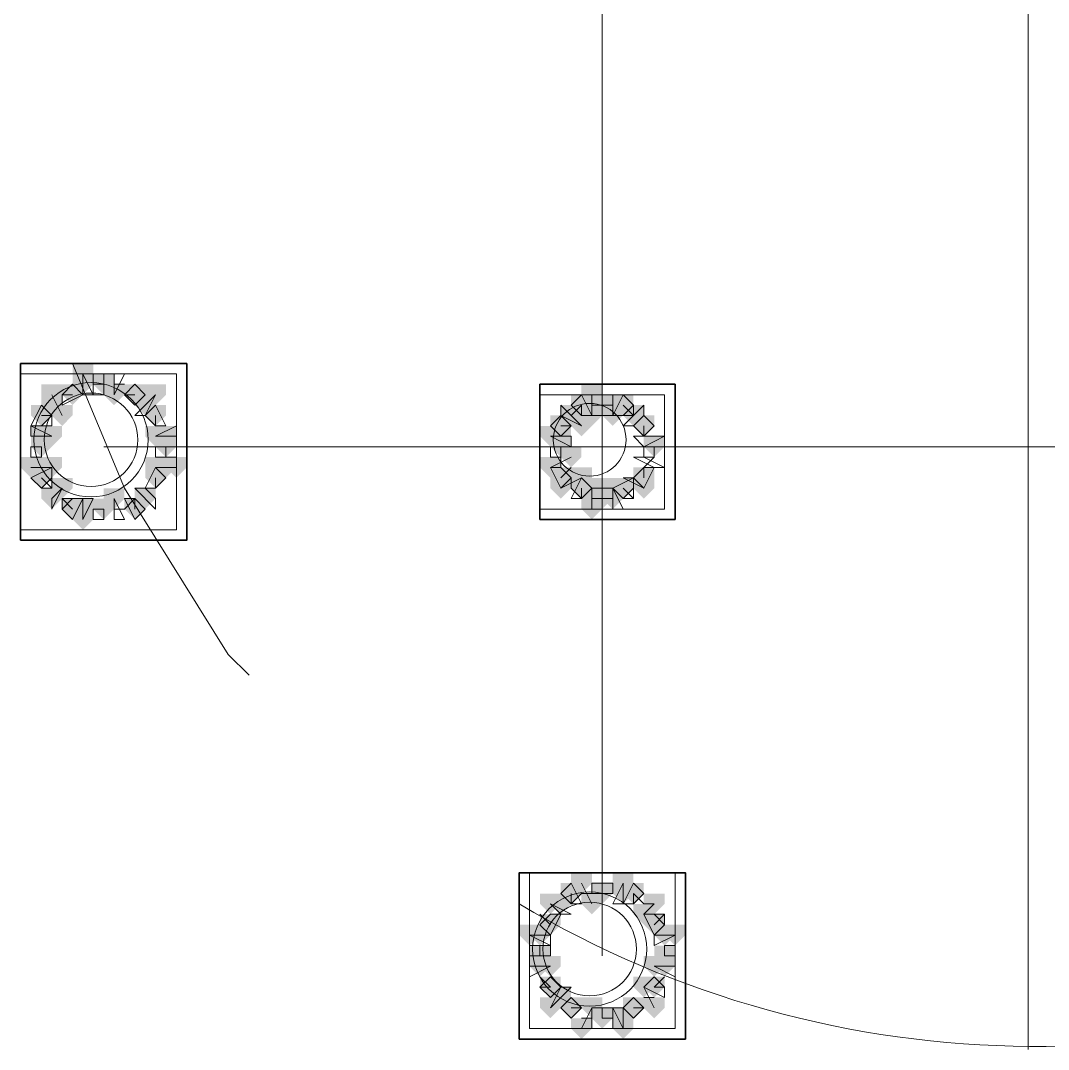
# Model space of a CAD drawing. Header units: millimetres. Extents: x 2315 to 4619, y 1334 to 1897.
# Drawn here: x 3550.11 to 3556.15, y 1548.66 to 1554.71 of the extents above; entities that cross this region are included whole.
import ezdxf

# ---------------------------------------------------------------- set-up
doc = ezdxf.new("R2010")
doc.units = ezdxf.units.MM
for name, color, linetype, true_color in [('PDF_10', 7, 'Continuous', 0x00b85c), ('PDF_AXIS', 7, 'Continuous', 0x00b85c), ('PDF_柱构件', 7, 'Continuous', 0x00b85c), ('PDF_转运站初步方案', 7, 'Continuous', 0x00b85c)]:
    doc.layers.add(name, color=color, linetype=linetype, true_color=true_color)
doc.layers.add('PDF_中心线层', color=1, linetype='Continuous')
doc.layers.add('PDF_粗实线层', color=7, linetype='Continuous')

msp = doc.modelspace()

# ---------------------------------------------------------------- hatches: boundary and pattern name
at = {"layer": 'PDF_10', "transparency": 33554559}
for points in [[(3550.5942, 1552.6298), (3550.5331, 1552.6298), (3550.5331, 1552.5687), (3550.5942, 1552.5076), (3550.6553, 1552.5687), (3550.6553, 1552.6298)], [(3550.5942, 1552.6298), (3550.5331, 1552.6298), (3550.5331, 1552.5687), (3550.5942, 1552.5076), (3550.6553, 1552.5687), (3550.6553, 1552.6298)], [(3550.411, 1552.5687), (3550.3499, 1552.5687), (3550.3499, 1552.5076), (3550.411, 1552.4466), (3550.472, 1552.5076), (3550.472, 1552.5687)], [(3550.411, 1552.5687), (3550.3499, 1552.5687), (3550.3499, 1552.5076), (3550.411, 1552.4466), (3550.472, 1552.5076), (3550.472, 1552.5687)], [(3550.7774, 1552.5687), (3550.7164, 1552.5687), (3550.7164, 1552.5076), (3550.7774, 1552.4466), (3550.8385, 1552.5076), (3550.8385, 1552.5687)], [(3550.7774, 1552.5687), (3550.7164, 1552.5687), (3550.7164, 1552.5076), (3550.7774, 1552.4466), (3550.8385, 1552.5076), (3550.8385, 1552.5687)], [(3550.7774, 1552.5687), (3550.7164, 1552.5687), (3550.7164, 1552.5076), (3550.7774, 1552.4466), (3550.8385, 1552.5076), (3550.8385, 1552.5687)], [(3553.4039, 1552.5076), (3553.3428, 1552.5076), (3553.3428, 1552.4466), (3553.4039, 1552.3855), (3553.465, 1552.4466), (3553.465, 1552.5076)], [(3553.4039, 1552.5076), (3553.3428, 1552.5076), (3553.3428, 1552.4466), (3553.4039, 1552.3855), (3553.465, 1552.4466), (3553.465, 1552.5076)], [(3553.5261, 1552.5076), (3553.465, 1552.5076), (3553.465, 1552.4466), (3553.5261, 1552.3855), (3553.5872, 1552.4466), (3553.5872, 1552.5076)], [(3553.5261, 1552.5076), (3553.465, 1552.5076), (3553.465, 1552.4466), (3553.5261, 1552.3855), (3553.5872, 1552.4466), (3553.5872, 1552.5076)], [(3553.6483, 1552.5076), (3553.5872, 1552.5076), (3553.5872, 1552.4466), (3553.6483, 1552.3855), (3553.7093, 1552.4466), (3553.7093, 1552.5076)], [(3553.6483, 1552.5076), (3553.5872, 1552.5076), (3553.5872, 1552.4466), (3553.6483, 1552.3855), (3553.7093, 1552.4466), (3553.7093, 1552.5076)], [(3550.2277, 1552.4466), (3550.1666, 1552.4466), (3550.1666, 1552.3855), (3550.2277, 1552.3244), (3550.2888, 1552.3855), (3550.2888, 1552.4466)], [(3550.2277, 1552.4466), (3550.1666, 1552.4466), (3550.1666, 1552.3855), (3550.2277, 1552.3244), (3550.2888, 1552.3855), (3550.2888, 1552.4466)], [(3550.8996, 1552.4466), (3550.8385, 1552.4466), (3550.8385, 1552.3855), (3550.8996, 1552.3244), (3550.9607, 1552.3855), (3550.9607, 1552.4466)], [(3550.8996, 1552.4466), (3550.8385, 1552.4466), (3550.8385, 1552.3855), (3550.8996, 1552.3244), (3550.9607, 1552.3855), (3550.9607, 1552.4466)], [(3550.8996, 1552.4466), (3550.8385, 1552.4466), (3550.8385, 1552.3855), (3550.8996, 1552.3244), (3550.9607, 1552.3855), (3550.9607, 1552.4466)], [(3553.2818, 1552.3855), (3553.2207, 1552.3855), (3553.2207, 1552.3244), (3553.2818, 1552.2633), (3553.3428, 1552.3244), (3553.3428, 1552.3855)], [(3553.2818, 1552.3855), (3553.2207, 1552.3855), (3553.2207, 1552.3244), (3553.2818, 1552.2633), (3553.3428, 1552.3244), (3553.3428, 1552.3855)], [(3553.7704, 1552.3855), (3553.7093, 1552.3855), (3553.7093, 1552.3244), (3553.7704, 1552.2633), (3553.8315, 1552.3244), (3553.8315, 1552.3855)], [(3553.7704, 1552.3855), (3553.7093, 1552.3855), (3553.7093, 1552.3244), (3553.7704, 1552.2633), (3553.8315, 1552.3244), (3553.8315, 1552.3855)], [(3553.7704, 1552.3855), (3553.7093, 1552.3855), (3553.7093, 1552.3244), (3553.7704, 1552.2633), (3553.8315, 1552.3244), (3553.8315, 1552.3855)], [(3550.2277, 1552.2633), (3550.1666, 1552.2633), (3550.1666, 1552.2022), (3550.2277, 1552.1412), (3550.2888, 1552.2022), (3550.2888, 1552.2633)], [(3550.2277, 1552.2633), (3550.1666, 1552.2633), (3550.1666, 1552.2022), (3550.2277, 1552.1412), (3550.2888, 1552.2022), (3550.2888, 1552.2633)], [(3550.9607, 1552.2633), (3550.8996, 1552.2633), (3550.8996, 1552.2022), (3550.9607, 1552.1412), (3551.0218, 1552.2022), (3551.0218, 1552.2633)], [(3550.9607, 1552.2633), (3550.8996, 1552.2633), (3550.8996, 1552.2022), (3550.9607, 1552.1412), (3551.0218, 1552.2022), (3551.0218, 1552.2633)], [(3553.2818, 1552.2633), (3553.2207, 1552.2633), (3553.2207, 1552.2022), (3553.2818, 1552.1412), (3553.3428, 1552.2022), (3553.3428, 1552.2633)], [(3553.2818, 1552.2633), (3553.2207, 1552.2633), (3553.2207, 1552.2022), (3553.2818, 1552.1412), (3553.3428, 1552.2022), (3553.3428, 1552.2633)], [(3553.8315, 1552.2633), (3553.7704, 1552.2633), (3553.7704, 1552.2022), (3553.8315, 1552.1412), (3553.8926, 1552.2022), (3553.8926, 1552.2633)], [(3553.8315, 1552.2633), (3553.7704, 1552.2633), (3553.7704, 1552.2022), (3553.8315, 1552.1412), (3553.8926, 1552.2022), (3553.8926, 1552.2633)], [(3550.2277, 1552.0801), (3550.1666, 1552.0801), (3550.1666, 1552.019), (3550.2277, 1551.9579), (3550.2888, 1552.019), (3550.2888, 1552.0801)], [(3550.2277, 1552.0801), (3550.1666, 1552.0801), (3550.1666, 1552.019), (3550.2277, 1551.9579), (3550.2888, 1552.019), (3550.2888, 1552.0801)], [(3550.8996, 1552.0801), (3550.8385, 1552.0801), (3550.8385, 1552.019), (3550.8996, 1551.9579), (3550.9607, 1552.019), (3550.9607, 1552.0801)], [(3550.8996, 1552.0801), (3550.8385, 1552.0801), (3550.8385, 1552.019), (3550.8996, 1551.9579), (3550.9607, 1552.019), (3550.9607, 1552.0801)], [(3553.2818, 1552.0801), (3553.2207, 1552.0801), (3553.2207, 1552.019), (3553.2818, 1551.9579), (3553.3428, 1552.019), (3553.3428, 1552.0801)], [(3553.2818, 1552.0801), (3553.2207, 1552.0801), (3553.2207, 1552.019), (3553.2818, 1551.9579), (3553.3428, 1552.019), (3553.3428, 1552.0801)], [(3553.7704, 1552.0801), (3553.7093, 1552.0801), (3553.7093, 1552.019), (3553.7704, 1551.9579), (3553.8315, 1552.019), (3553.8315, 1552.0801)], [(3553.7704, 1552.0801), (3553.7093, 1552.0801), (3553.7093, 1552.019), (3553.7704, 1551.9579), (3553.8315, 1552.019), (3553.8315, 1552.0801)], [(3553.4039, 1552.019), (3553.3428, 1552.019), (3553.3428, 1551.9579), (3553.4039, 1551.8968), (3553.465, 1551.9579), (3553.465, 1552.019)], [(3553.4039, 1552.019), (3553.3428, 1552.019), (3553.3428, 1551.9579), (3553.4039, 1551.8968), (3553.465, 1551.9579), (3553.465, 1552.019)], [(3553.6483, 1552.019), (3553.5872, 1552.019), (3553.5872, 1551.9579), (3553.6483, 1551.8968), (3553.7093, 1551.9579), (3553.7093, 1552.019)], [(3553.6483, 1552.019), (3553.5872, 1552.019), (3553.5872, 1551.9579), (3553.6483, 1551.8968), (3553.7093, 1551.9579), (3553.7093, 1552.019)], [(3553.5261, 1551.9579), (3553.465, 1551.9579), (3553.465, 1551.8968), (3553.5261, 1551.8357), (3553.5872, 1551.8968), (3553.5872, 1551.9579)], [(3553.5261, 1551.9579), (3553.465, 1551.9579), (3553.465, 1551.8968), (3553.5261, 1551.8357), (3553.5872, 1551.8968), (3553.5872, 1551.9579)], [(3550.411, 1551.8968), (3550.3499, 1551.8968), (3550.3499, 1551.8357), (3550.411, 1551.7747), (3550.472, 1551.8357), (3550.472, 1551.8968)], [(3550.411, 1551.8968), (3550.3499, 1551.8968), (3550.3499, 1551.8357), (3550.411, 1551.7747), (3550.472, 1551.8357), (3550.472, 1551.8968)], [(3550.5942, 1551.8968), (3550.5331, 1551.8968), (3550.5331, 1551.8357), (3550.5942, 1551.7747), (3550.6553, 1551.8357), (3550.6553, 1551.8968)], [(3550.5942, 1551.8968), (3550.5331, 1551.8968), (3550.5331, 1551.8357), (3550.5942, 1551.7747), (3550.6553, 1551.8357), (3550.6553, 1551.8968)], [(3550.7774, 1551.8968), (3550.7164, 1551.8968), (3550.7164, 1551.8357), (3550.7774, 1551.7747), (3550.8385, 1551.8357), (3550.8385, 1551.8968)], [(3550.7774, 1551.8968), (3550.7164, 1551.8968), (3550.7164, 1551.8357), (3550.7774, 1551.7747), (3550.8385, 1551.8357), (3550.8385, 1551.8968)], [(3553.3428, 1549.6368), (3553.2818, 1549.6368), (3553.2818, 1549.5757), (3553.3428, 1549.5147), (3553.4039, 1549.5757), (3553.4039, 1549.6368)], [(3553.3428, 1549.6368), (3553.2818, 1549.6368), (3553.2818, 1549.5757), (3553.3428, 1549.5147), (3553.4039, 1549.5757), (3553.4039, 1549.6368)], [(3553.5261, 1549.6368), (3553.465, 1549.6368), (3553.465, 1549.5757), (3553.5261, 1549.5147), (3553.5872, 1549.5757), (3553.5872, 1549.6368)], [(3553.5261, 1549.6368), (3553.465, 1549.6368), (3553.465, 1549.5757), (3553.5261, 1549.5147), (3553.5872, 1549.5757), (3553.5872, 1549.6368)], [(3553.7093, 1549.6368), (3553.6483, 1549.6368), (3553.6483, 1549.5757), (3553.7093, 1549.5147), (3553.7704, 1549.5757), (3553.7704, 1549.6368)], [(3553.7093, 1549.6368), (3553.6483, 1549.6368), (3553.6483, 1549.5757), (3553.7093, 1549.5147), (3553.7704, 1549.5757), (3553.7704, 1549.6368)], [(3553.2207, 1549.4536), (3553.1596, 1549.4536), (3553.1596, 1549.3925), (3553.2207, 1549.3314), (3553.2818, 1549.3925), (3553.2818, 1549.4536)], [(3553.2207, 1549.4536), (3553.1596, 1549.4536), (3553.1596, 1549.3925), (3553.2207, 1549.3314), (3553.2818, 1549.3925), (3553.2818, 1549.4536)], [(3553.8315, 1549.4536), (3553.7704, 1549.4536), (3553.7704, 1549.3925), (3553.8315, 1549.3314), (3553.8926, 1549.3925), (3553.8926, 1549.4536)], [(3553.8315, 1549.4536), (3553.7704, 1549.4536), (3553.7704, 1549.3925), (3553.8315, 1549.3314), (3553.8926, 1549.3925), (3553.8926, 1549.4536)], [(3553.1596, 1549.2703), (3553.0985, 1549.2703), (3553.0985, 1549.2093), (3553.1596, 1549.1482), (3553.2207, 1549.2093), (3553.2207, 1549.2703)], [(3553.1596, 1549.2703), (3553.0985, 1549.2703), (3553.0985, 1549.2093), (3553.1596, 1549.1482), (3553.2207, 1549.2093), (3553.2207, 1549.2703)], [(3553.1596, 1549.2703), (3553.0985, 1549.2703), (3553.0985, 1549.2093), (3553.1596, 1549.1482), (3553.2207, 1549.2093), (3553.2207, 1549.2703)], [(3553.8926, 1549.2703), (3553.8315, 1549.2703), (3553.8315, 1549.2093), (3553.8926, 1549.1482), (3553.9537, 1549.2093), (3553.9537, 1549.2703)], [(3553.8926, 1549.2703), (3553.8315, 1549.2703), (3553.8315, 1549.2093), (3553.8926, 1549.1482), (3553.9537, 1549.2093), (3553.9537, 1549.2703)], [(3553.2207, 1549.0871), (3553.1596, 1549.0871), (3553.1596, 1549.026), (3553.2207, 1548.9649), (3553.2818, 1549.026), (3553.2818, 1549.0871)], [(3553.2207, 1549.0871), (3553.1596, 1549.0871), (3553.1596, 1549.026), (3553.2207, 1548.9649), (3553.2818, 1549.026), (3553.2818, 1549.0871)], [(3553.8315, 1549.0871), (3553.7704, 1549.0871), (3553.7704, 1549.026), (3553.8315, 1548.9649), (3553.8926, 1549.026), (3553.8926, 1549.0871)], [(3553.8315, 1549.0871), (3553.7704, 1549.0871), (3553.7704, 1549.026), (3553.8315, 1548.9649), (3553.8926, 1549.026), (3553.8926, 1549.0871)], [(3553.3428, 1548.9649), (3553.2818, 1548.9649), (3553.2818, 1548.9039), (3553.3428, 1548.8428), (3553.4039, 1548.9039), (3553.4039, 1548.9649)], [(3553.3428, 1548.9649), (3553.2818, 1548.9649), (3553.2818, 1548.9039), (3553.3428, 1548.8428), (3553.4039, 1548.9039), (3553.4039, 1548.9649)], [(3553.3428, 1548.9649), (3553.2818, 1548.9649), (3553.2818, 1548.9039), (3553.3428, 1548.8428), (3553.4039, 1548.9039), (3553.4039, 1548.9649)], [(3553.7093, 1548.9649), (3553.6483, 1548.9649), (3553.6483, 1548.9039), (3553.7093, 1548.8428), (3553.7704, 1548.9039), (3553.7704, 1548.9649)], [(3553.7093, 1548.9649), (3553.6483, 1548.9649), (3553.6483, 1548.9039), (3553.7093, 1548.8428), (3553.7704, 1548.9039), (3553.7704, 1548.9649)], [(3553.7093, 1548.9649), (3553.6483, 1548.9649), (3553.6483, 1548.9039), (3553.7093, 1548.8428), (3553.7704, 1548.9039), (3553.7704, 1548.9649)], [(3553.5261, 1548.9039), (3553.465, 1548.9039), (3553.465, 1548.8428), (3553.5261, 1548.7817), (3553.5872, 1548.8428), (3553.5872, 1548.9039)], [(3553.5261, 1548.9039), (3553.465, 1548.9039), (3553.465, 1548.8428), (3553.5261, 1548.7817), (3553.5872, 1548.8428), (3553.5872, 1548.9039)]]:
    msp.add_hatch(color=256, dxfattribs=at).paths.add_polyline_path(points)
at = {"layer": 'PDF_柱构件', "transparency": 33554559}
for points in [[(3550.472, 1552.6909), (3550.411, 1552.6909), (3550.411, 1552.6298), (3550.472, 1552.5687), (3550.5331, 1552.6298), (3550.5331, 1552.6909)], [(3550.472, 1552.6298), (3550.411, 1552.6298), (3550.411, 1552.5687), (3550.472, 1552.5076), (3550.5331, 1552.5687), (3550.5331, 1552.6298)], [(3550.2888, 1552.5687), (3550.2277, 1552.5687), (3550.2277, 1552.5076), (3550.2888, 1552.4466), (3550.3499, 1552.5076), (3550.3499, 1552.5687)], [(3550.6553, 1552.5687), (3550.5942, 1552.5687), (3550.5942, 1552.5076), (3550.6553, 1552.4466), (3550.7164, 1552.5076), (3550.7164, 1552.5687)], [(3550.8996, 1552.5687), (3550.8385, 1552.5687), (3550.8385, 1552.5076), (3550.8996, 1552.4466), (3550.9607, 1552.5076), (3550.9607, 1552.5687)], [(3553.465, 1552.5687), (3553.4039, 1552.5687), (3553.4039, 1552.5076), (3553.465, 1552.4466), (3553.5261, 1552.5076), (3553.5261, 1552.5687)], [(3550.2888, 1552.5076), (3550.2277, 1552.5076), (3550.2277, 1552.4466), (3550.2888, 1552.3855), (3550.3499, 1552.4466), (3550.3499, 1552.5076)], [(3550.8385, 1552.5076), (3550.7774, 1552.5076), (3550.7774, 1552.4466), (3550.8385, 1552.3855), (3550.8996, 1552.4466), (3550.8996, 1552.5076)], [(3553.465, 1552.5076), (3553.4039, 1552.5076), (3553.4039, 1552.4466), (3553.465, 1552.3855), (3553.5261, 1552.4466), (3553.5261, 1552.5076)], [(3553.5872, 1552.5076), (3553.5261, 1552.5076), (3553.5261, 1552.4466), (3553.5872, 1552.3855), (3553.6483, 1552.4466), (3553.6483, 1552.5076)], [(3550.3499, 1552.4466), (3550.2888, 1552.4466), (3550.2888, 1552.3855), (3550.3499, 1552.3244), (3550.411, 1552.3855), (3550.411, 1552.4466)], [(3553.3428, 1552.4466), (3553.2818, 1552.4466), (3553.2818, 1552.3855), (3553.3428, 1552.3244), (3553.4039, 1552.3855), (3553.4039, 1552.4466)], [(3553.465, 1552.4466), (3553.4039, 1552.4466), (3553.4039, 1552.3855), (3553.465, 1552.3244), (3553.5261, 1552.3855), (3553.5261, 1552.4466)], [(3553.5872, 1552.4466), (3553.5261, 1552.4466), (3553.5261, 1552.3855), (3553.5872, 1552.3244), (3553.6483, 1552.3855), (3553.6483, 1552.4466)], [(3553.7093, 1552.4466), (3553.6483, 1552.4466), (3553.6483, 1552.3855), (3553.7093, 1552.3244), (3553.7704, 1552.3855), (3553.7704, 1552.4466)], [(3553.4039, 1552.3855), (3553.3428, 1552.3855), (3553.3428, 1552.3244), (3553.4039, 1552.2633), (3553.465, 1552.3244), (3553.465, 1552.3855)], [(3550.2277, 1552.3244), (3550.1666, 1552.3244), (3550.1666, 1552.2633), (3550.2277, 1552.2022), (3550.2888, 1552.2633), (3550.2888, 1552.3244)], [(3550.2888, 1552.3244), (3550.2277, 1552.3244), (3550.2277, 1552.2633), (3550.2888, 1552.2022), (3550.3499, 1552.2633), (3550.3499, 1552.3244)], [(3550.8996, 1552.3244), (3550.8385, 1552.3244), (3550.8385, 1552.2633), (3550.8996, 1552.2022), (3550.9607, 1552.2633), (3550.9607, 1552.3244)], [(3550.9607, 1552.3244), (3550.8996, 1552.3244), (3550.8996, 1552.2633), (3550.9607, 1552.2022), (3551.0218, 1552.2633), (3551.0218, 1552.3244)], [(3553.2207, 1552.3244), (3553.1596, 1552.3244), (3553.1596, 1552.2633), (3553.2207, 1552.2022), (3553.2818, 1552.2633), (3553.2818, 1552.3244)], [(3553.2818, 1552.3244), (3553.2207, 1552.3244), (3553.2207, 1552.2633), (3553.2818, 1552.2022), (3553.3428, 1552.2633), (3553.3428, 1552.3244)], [(3553.3428, 1552.2022), (3553.2818, 1552.2022), (3553.2818, 1552.1412), (3553.3428, 1552.0801), (3553.4039, 1552.1412), (3553.4039, 1552.2022)], [(3550.1666, 1552.1412), (3550.1055, 1552.1412), (3550.1055, 1552.0801), (3550.1666, 1552.019), (3550.2277, 1552.0801), (3550.2277, 1552.1412)], [(3550.2277, 1552.1412), (3550.1666, 1552.1412), (3550.1666, 1552.0801), (3550.2277, 1552.019), (3550.2888, 1552.0801), (3550.2888, 1552.1412)], [(3550.2888, 1552.1412), (3550.2277, 1552.1412), (3550.2277, 1552.0801), (3550.2888, 1552.019), (3550.3499, 1552.0801), (3550.3499, 1552.1412)], [(3550.8996, 1552.1412), (3550.8385, 1552.1412), (3550.8385, 1552.0801), (3550.8996, 1552.019), (3550.9607, 1552.0801), (3550.9607, 1552.1412)], [(3550.9607, 1552.1412), (3550.8996, 1552.1412), (3550.8996, 1552.0801), (3550.9607, 1552.019), (3551.0218, 1552.0801), (3551.0218, 1552.1412)], [(3551.0218, 1552.1412), (3550.9607, 1552.1412), (3550.9607, 1552.0801), (3551.0218, 1552.019), (3551.0828, 1552.0801), (3551.0828, 1552.1412)], [(3553.2207, 1552.1412), (3553.1596, 1552.1412), (3553.1596, 1552.0801), (3553.2207, 1552.019), (3553.2818, 1552.0801), (3553.2818, 1552.1412)], [(3553.4039, 1552.0801), (3553.3428, 1552.0801), (3553.3428, 1552.019), (3553.4039, 1551.9579), (3553.465, 1552.019), (3553.465, 1552.0801)], [(3550.3499, 1552.019), (3550.2888, 1552.019), (3550.2888, 1551.9579), (3550.3499, 1551.8968), (3550.411, 1551.9579), (3550.411, 1552.019)], [(3553.2818, 1552.019), (3553.2207, 1552.019), (3553.2207, 1551.9579), (3553.2818, 1551.8968), (3553.3428, 1551.9579), (3553.3428, 1552.019)], [(3553.465, 1552.019), (3553.4039, 1552.019), (3553.4039, 1551.9579), (3553.465, 1551.8968), (3553.5261, 1551.9579), (3553.5261, 1552.019)], [(3553.5872, 1552.019), (3553.5261, 1552.019), (3553.5261, 1551.9579), (3553.5872, 1551.8968), (3553.6483, 1551.9579), (3553.6483, 1552.019)], [(3553.7704, 1552.019), (3553.7093, 1552.019), (3553.7093, 1551.9579), (3553.7704, 1551.8968), (3553.8315, 1551.9579), (3553.8315, 1552.019)], [(3550.2888, 1551.9579), (3550.2277, 1551.9579), (3550.2277, 1551.8968), (3550.2888, 1551.8357), (3550.3499, 1551.8968), (3550.3499, 1551.9579)], [(3550.6553, 1551.9579), (3550.5942, 1551.9579), (3550.5942, 1551.8968), (3550.6553, 1551.8357), (3550.7164, 1551.8968), (3550.7164, 1551.9579)], [(3550.8385, 1551.9579), (3550.7774, 1551.9579), (3550.7774, 1551.8968), (3550.8385, 1551.8357), (3550.8996, 1551.8968), (3550.8996, 1551.9579)], [(3553.465, 1551.9579), (3553.4039, 1551.9579), (3553.4039, 1551.8968), (3553.465, 1551.8357), (3553.5261, 1551.8968), (3553.5261, 1551.9579)], [(3553.5872, 1551.9579), (3553.5261, 1551.9579), (3553.5261, 1551.8968), (3553.5872, 1551.8357), (3553.6483, 1551.8968), (3553.6483, 1551.9579)], [(3550.472, 1551.8968), (3550.411, 1551.8968), (3550.411, 1551.8357), (3550.472, 1551.7747), (3550.5331, 1551.8357), (3550.5331, 1551.8968)], [(3553.465, 1551.8968), (3553.4039, 1551.8968), (3553.4039, 1551.8357), (3553.465, 1551.7747), (3553.5261, 1551.8357), (3553.5261, 1551.8968)], [(3550.472, 1551.8357), (3550.411, 1551.8357), (3550.411, 1551.7747), (3550.472, 1551.7136), (3550.5331, 1551.7747), (3550.5331, 1551.8357)], [(3553.4039, 1549.6979), (3553.3428, 1549.6979), (3553.3428, 1549.6368), (3553.4039, 1549.5757), (3553.465, 1549.6368), (3553.465, 1549.6979)], [(3553.6483, 1549.6979), (3553.5872, 1549.6979), (3553.5872, 1549.6368), (3553.6483, 1549.5757), (3553.7093, 1549.6368), (3553.7093, 1549.6979)], [(3553.6483, 1549.6368), (3553.5872, 1549.6368), (3553.5872, 1549.5757), (3553.6483, 1549.5147), (3553.7093, 1549.5757), (3553.7093, 1549.6368)], [(3553.2207, 1549.5757), (3553.1596, 1549.5757), (3553.1596, 1549.5147), (3553.2207, 1549.4536), (3553.2818, 1549.5147), (3553.2818, 1549.5757)], [(3553.2818, 1549.5757), (3553.2207, 1549.5757), (3553.2207, 1549.5147), (3553.2818, 1549.4536), (3553.3428, 1549.5147), (3553.3428, 1549.5757)], [(3553.465, 1549.5757), (3553.4039, 1549.5757), (3553.4039, 1549.5147), (3553.465, 1549.4536), (3553.5261, 1549.5147), (3553.5261, 1549.5757)], [(3553.8315, 1549.5757), (3553.7704, 1549.5757), (3553.7704, 1549.5147), (3553.8315, 1549.4536), (3553.8926, 1549.5147), (3553.8926, 1549.5757)], [(3553.7704, 1549.5147), (3553.7093, 1549.5147), (3553.7093, 1549.4536), (3553.7704, 1549.3925), (3553.8315, 1549.4536), (3553.8315, 1549.5147)], [(3553.0985, 1549.3925), (3553.0374, 1549.3925), (3553.0374, 1549.3314), (3553.0985, 1549.2703), (3553.1596, 1549.3314), (3553.1596, 1549.3925)], [(3553.1596, 1549.3925), (3553.0985, 1549.3925), (3553.0985, 1549.3314), (3553.1596, 1549.2703), (3553.2207, 1549.3314), (3553.2207, 1549.3925)], [(3553.8926, 1549.3925), (3553.8315, 1549.3925), (3553.8315, 1549.3314), (3553.8926, 1549.2703), (3553.9537, 1549.3314), (3553.9537, 1549.3925)], [(3553.9537, 1549.3925), (3553.8926, 1549.3925), (3553.8926, 1549.3314), (3553.9537, 1549.2703), (3554.0147, 1549.3314), (3554.0147, 1549.3925)], [(3553.1596, 1549.2093), (3553.0985, 1549.2093), (3553.0985, 1549.1482), (3553.1596, 1549.0871), (3553.2207, 1549.1482), (3553.2207, 1549.2093)], [(3553.2207, 1549.2093), (3553.1596, 1549.2093), (3553.1596, 1549.1482), (3553.2207, 1549.0871), (3553.2818, 1549.1482), (3553.2818, 1549.2093)], [(3553.8315, 1549.2093), (3553.7704, 1549.2093), (3553.7704, 1549.1482), (3553.8315, 1549.0871), (3553.8926, 1549.1482), (3553.8926, 1549.2093)], [(3553.8926, 1549.2093), (3553.8315, 1549.2093), (3553.8315, 1549.1482), (3553.8926, 1549.0871), (3553.9537, 1549.1482), (3553.9537, 1549.2093)], [(3553.7704, 1549.0871), (3553.7093, 1549.0871), (3553.7093, 1549.026), (3553.7704, 1548.9649), (3553.8315, 1549.026), (3553.8315, 1549.0871)], [(3553.2818, 1549.026), (3553.2207, 1549.026), (3553.2207, 1548.9649), (3553.2818, 1548.9039), (3553.3428, 1548.9649), (3553.3428, 1549.026)], [(3553.2207, 1548.9649), (3553.1596, 1548.9649), (3553.1596, 1548.9039), (3553.2207, 1548.8428), (3553.2818, 1548.9039), (3553.2818, 1548.9649)], [(3553.465, 1548.9649), (3553.4039, 1548.9649), (3553.4039, 1548.9039), (3553.465, 1548.8428), (3553.5261, 1548.9039), (3553.5261, 1548.9649)], [(3553.8315, 1548.9649), (3553.7704, 1548.9649), (3553.7704, 1548.9039), (3553.8315, 1548.8428), (3553.8926, 1548.9039), (3553.8926, 1548.9649)], [(3553.6483, 1548.9039), (3553.5872, 1548.9039), (3553.5872, 1548.8428), (3553.6483, 1548.7817), (3553.7093, 1548.8428), (3553.7093, 1548.9039)], [(3553.4039, 1548.8428), (3553.3428, 1548.8428), (3553.3428, 1548.7817), (3553.4039, 1548.7206), (3553.465, 1548.7817), (3553.465, 1548.8428)], [(3553.6483, 1548.8428), (3553.5872, 1548.8428), (3553.5872, 1548.7817), (3553.6483, 1548.7206), (3553.7093, 1548.7817), (3553.7093, 1548.8428)]]:
    msp.add_hatch(color=256, dxfattribs=at).paths.add_polyline_path(points)
at = {"layer": 'PDF_转运站初步方案', "transparency": 33554559}
for points in [[(3550.5942, 1552.6298), (3550.5331, 1552.6298), (3550.5331, 1552.5687), (3550.5942, 1552.5076), (3550.6553, 1552.5687), (3550.6553, 1552.6298)], [(3550.5942, 1552.6298), (3550.5331, 1552.6298), (3550.5331, 1552.5687), (3550.5942, 1552.5076), (3550.6553, 1552.5687), (3550.6553, 1552.6298)], [(3550.411, 1552.5687), (3550.3499, 1552.5687), (3550.3499, 1552.5076), (3550.411, 1552.4466), (3550.472, 1552.5076), (3550.472, 1552.5687)], [(3550.411, 1552.5687), (3550.3499, 1552.5687), (3550.3499, 1552.5076), (3550.411, 1552.4466), (3550.472, 1552.5076), (3550.472, 1552.5687)], [(3550.7774, 1552.5687), (3550.7164, 1552.5687), (3550.7164, 1552.5076), (3550.7774, 1552.4466), (3550.8385, 1552.5076), (3550.8385, 1552.5687)], [(3550.7774, 1552.5687), (3550.7164, 1552.5687), (3550.7164, 1552.5076), (3550.7774, 1552.4466), (3550.8385, 1552.5076), (3550.8385, 1552.5687)], [(3553.4039, 1552.5076), (3553.3428, 1552.5076), (3553.3428, 1552.4466), (3553.4039, 1552.3855), (3553.465, 1552.4466), (3553.465, 1552.5076)], [(3553.4039, 1552.5076), (3553.3428, 1552.5076), (3553.3428, 1552.4466), (3553.4039, 1552.3855), (3553.465, 1552.4466), (3553.465, 1552.5076)], [(3553.5261, 1552.5076), (3553.465, 1552.5076), (3553.465, 1552.4466), (3553.5261, 1552.3855), (3553.5872, 1552.4466), (3553.5872, 1552.5076)], [(3553.5261, 1552.5076), (3553.465, 1552.5076), (3553.465, 1552.4466), (3553.5261, 1552.3855), (3553.5872, 1552.4466), (3553.5872, 1552.5076)], [(3553.6483, 1552.5076), (3553.5872, 1552.5076), (3553.5872, 1552.4466), (3553.6483, 1552.3855), (3553.7093, 1552.4466), (3553.7093, 1552.5076)], [(3553.6483, 1552.5076), (3553.5872, 1552.5076), (3553.5872, 1552.4466), (3553.6483, 1552.3855), (3553.7093, 1552.4466), (3553.7093, 1552.5076)], [(3550.2277, 1552.4466), (3550.1666, 1552.4466), (3550.1666, 1552.3855), (3550.2277, 1552.3244), (3550.2888, 1552.3855), (3550.2888, 1552.4466)], [(3550.2277, 1552.4466), (3550.1666, 1552.4466), (3550.1666, 1552.3855), (3550.2277, 1552.3244), (3550.2888, 1552.3855), (3550.2888, 1552.4466)], [(3550.8996, 1552.4466), (3550.8385, 1552.4466), (3550.8385, 1552.3855), (3550.8996, 1552.3244), (3550.9607, 1552.3855), (3550.9607, 1552.4466)], [(3550.8996, 1552.4466), (3550.8385, 1552.4466), (3550.8385, 1552.3855), (3550.8996, 1552.3244), (3550.9607, 1552.3855), (3550.9607, 1552.4466)], [(3553.2818, 1552.3855), (3553.2207, 1552.3855), (3553.2207, 1552.3244), (3553.2818, 1552.2633), (3553.3428, 1552.3244), (3553.3428, 1552.3855)], [(3553.2818, 1552.3855), (3553.2207, 1552.3855), (3553.2207, 1552.3244), (3553.2818, 1552.2633), (3553.3428, 1552.3244), (3553.3428, 1552.3855)], [(3553.7704, 1552.3855), (3553.7093, 1552.3855), (3553.7093, 1552.3244), (3553.7704, 1552.2633), (3553.8315, 1552.3244), (3553.8315, 1552.3855)], [(3553.7704, 1552.3855), (3553.7093, 1552.3855), (3553.7093, 1552.3244), (3553.7704, 1552.2633), (3553.8315, 1552.3244), (3553.8315, 1552.3855)], [(3550.2277, 1552.2633), (3550.1666, 1552.2633), (3550.1666, 1552.2022), (3550.2277, 1552.1412), (3550.2888, 1552.2022), (3550.2888, 1552.2633)], [(3550.2277, 1552.2633), (3550.1666, 1552.2633), (3550.1666, 1552.2022), (3550.2277, 1552.1412), (3550.2888, 1552.2022), (3550.2888, 1552.2633)], [(3550.9607, 1552.2633), (3550.8996, 1552.2633), (3550.8996, 1552.2022), (3550.9607, 1552.1412), (3551.0218, 1552.2022), (3551.0218, 1552.2633)], [(3550.9607, 1552.2633), (3550.8996, 1552.2633), (3550.8996, 1552.2022), (3550.9607, 1552.1412), (3551.0218, 1552.2022), (3551.0218, 1552.2633)], [(3553.2818, 1552.2633), (3553.2207, 1552.2633), (3553.2207, 1552.2022), (3553.2818, 1552.1412), (3553.3428, 1552.2022), (3553.3428, 1552.2633)], [(3553.2818, 1552.2633), (3553.2207, 1552.2633), (3553.2207, 1552.2022), (3553.2818, 1552.1412), (3553.3428, 1552.2022), (3553.3428, 1552.2633)], [(3553.8315, 1552.2633), (3553.7704, 1552.2633), (3553.7704, 1552.2022), (3553.8315, 1552.1412), (3553.8926, 1552.2022), (3553.8926, 1552.2633)], [(3553.8315, 1552.2633), (3553.7704, 1552.2633), (3553.7704, 1552.2022), (3553.8315, 1552.1412), (3553.8926, 1552.2022), (3553.8926, 1552.2633)], [(3550.2277, 1552.0801), (3550.1666, 1552.0801), (3550.1666, 1552.019), (3550.2277, 1551.9579), (3550.2888, 1552.019), (3550.2888, 1552.0801)], [(3550.2277, 1552.0801), (3550.1666, 1552.0801), (3550.1666, 1552.019), (3550.2277, 1551.9579), (3550.2888, 1552.019), (3550.2888, 1552.0801)], [(3550.8996, 1552.0801), (3550.8385, 1552.0801), (3550.8385, 1552.019), (3550.8996, 1551.9579), (3550.9607, 1552.019), (3550.9607, 1552.0801)], [(3550.8996, 1552.0801), (3550.8385, 1552.0801), (3550.8385, 1552.019), (3550.8996, 1551.9579), (3550.9607, 1552.019), (3550.9607, 1552.0801)], [(3553.2818, 1552.0801), (3553.2207, 1552.0801), (3553.2207, 1552.019), (3553.2818, 1551.9579), (3553.3428, 1552.019), (3553.3428, 1552.0801)], [(3553.2818, 1552.0801), (3553.2207, 1552.0801), (3553.2207, 1552.019), (3553.2818, 1551.9579), (3553.3428, 1552.019), (3553.3428, 1552.0801)], [(3553.7704, 1552.0801), (3553.7093, 1552.0801), (3553.7093, 1552.019), (3553.7704, 1551.9579), (3553.8315, 1552.019), (3553.8315, 1552.0801)], [(3553.7704, 1552.0801), (3553.7093, 1552.0801), (3553.7093, 1552.019), (3553.7704, 1551.9579), (3553.8315, 1552.019), (3553.8315, 1552.0801)], [(3553.4039, 1552.019), (3553.3428, 1552.019), (3553.3428, 1551.9579), (3553.4039, 1551.8968), (3553.465, 1551.9579), (3553.465, 1552.019)], [(3553.4039, 1552.019), (3553.3428, 1552.019), (3553.3428, 1551.9579), (3553.4039, 1551.8968), (3553.465, 1551.9579), (3553.465, 1552.019)], [(3553.6483, 1552.019), (3553.5872, 1552.019), (3553.5872, 1551.9579), (3553.6483, 1551.8968), (3553.7093, 1551.9579), (3553.7093, 1552.019)], [(3553.6483, 1552.019), (3553.5872, 1552.019), (3553.5872, 1551.9579), (3553.6483, 1551.8968), (3553.7093, 1551.9579), (3553.7093, 1552.019)], [(3553.5261, 1551.9579), (3553.465, 1551.9579), (3553.465, 1551.8968), (3553.5261, 1551.8357), (3553.5872, 1551.8968), (3553.5872, 1551.9579)], [(3553.5261, 1551.9579), (3553.465, 1551.9579), (3553.465, 1551.8968), (3553.5261, 1551.8357), (3553.5872, 1551.8968), (3553.5872, 1551.9579)], [(3550.411, 1551.8968), (3550.3499, 1551.8968), (3550.3499, 1551.8357), (3550.411, 1551.7747), (3550.472, 1551.8357), (3550.472, 1551.8968)], [(3550.411, 1551.8968), (3550.3499, 1551.8968), (3550.3499, 1551.8357), (3550.411, 1551.7747), (3550.472, 1551.8357), (3550.472, 1551.8968)], [(3550.5942, 1551.8968), (3550.5331, 1551.8968), (3550.5331, 1551.8357), (3550.5942, 1551.7747), (3550.6553, 1551.8357), (3550.6553, 1551.8968)], [(3550.5942, 1551.8968), (3550.5331, 1551.8968), (3550.5331, 1551.8357), (3550.5942, 1551.7747), (3550.6553, 1551.8357), (3550.6553, 1551.8968)], [(3550.7774, 1551.8968), (3550.7164, 1551.8968), (3550.7164, 1551.8357), (3550.7774, 1551.7747), (3550.8385, 1551.8357), (3550.8385, 1551.8968)], [(3550.7774, 1551.8968), (3550.7164, 1551.8968), (3550.7164, 1551.8357), (3550.7774, 1551.7747), (3550.8385, 1551.8357), (3550.8385, 1551.8968)], [(3553.3428, 1549.6368), (3553.2818, 1549.6368), (3553.2818, 1549.5757), (3553.3428, 1549.5147), (3553.4039, 1549.5757), (3553.4039, 1549.6368)], [(3553.3428, 1549.6368), (3553.2818, 1549.6368), (3553.2818, 1549.5757), (3553.3428, 1549.5147), (3553.4039, 1549.5757), (3553.4039, 1549.6368)], [(3553.5261, 1549.6368), (3553.465, 1549.6368), (3553.465, 1549.5757), (3553.5261, 1549.5147), (3553.5872, 1549.5757), (3553.5872, 1549.6368)], [(3553.5261, 1549.6368), (3553.465, 1549.6368), (3553.465, 1549.5757), (3553.5261, 1549.5147), (3553.5872, 1549.5757), (3553.5872, 1549.6368)], [(3553.7093, 1549.6368), (3553.6483, 1549.6368), (3553.6483, 1549.5757), (3553.7093, 1549.5147), (3553.7704, 1549.5757), (3553.7704, 1549.6368)], [(3553.7093, 1549.6368), (3553.6483, 1549.6368), (3553.6483, 1549.5757), (3553.7093, 1549.5147), (3553.7704, 1549.5757), (3553.7704, 1549.6368)], [(3553.2207, 1549.4536), (3553.1596, 1549.4536), (3553.1596, 1549.3925), (3553.2207, 1549.3314), (3553.2818, 1549.3925), (3553.2818, 1549.4536)], [(3553.2207, 1549.4536), (3553.1596, 1549.4536), (3553.1596, 1549.3925), (3553.2207, 1549.3314), (3553.2818, 1549.3925), (3553.2818, 1549.4536)], [(3553.8315, 1549.4536), (3553.7704, 1549.4536), (3553.7704, 1549.3925), (3553.8315, 1549.3314), (3553.8926, 1549.3925), (3553.8926, 1549.4536)], [(3553.8315, 1549.4536), (3553.7704, 1549.4536), (3553.7704, 1549.3925), (3553.8315, 1549.3314), (3553.8926, 1549.3925), (3553.8926, 1549.4536)], [(3553.1596, 1549.2703), (3553.0985, 1549.2703), (3553.0985, 1549.2093), (3553.1596, 1549.1482), (3553.2207, 1549.2093), (3553.2207, 1549.2703)], [(3553.1596, 1549.2703), (3553.0985, 1549.2703), (3553.0985, 1549.2093), (3553.1596, 1549.1482), (3553.2207, 1549.2093), (3553.2207, 1549.2703)], [(3553.8926, 1549.2703), (3553.8315, 1549.2703), (3553.8315, 1549.2093), (3553.8926, 1549.1482), (3553.9537, 1549.2093), (3553.9537, 1549.2703)], [(3553.8926, 1549.2703), (3553.8315, 1549.2703), (3553.8315, 1549.2093), (3553.8926, 1549.1482), (3553.9537, 1549.2093), (3553.9537, 1549.2703)], [(3553.2207, 1549.0871), (3553.1596, 1549.0871), (3553.1596, 1549.026), (3553.2207, 1548.9649), (3553.2818, 1549.026), (3553.2818, 1549.0871)], [(3553.2207, 1549.0871), (3553.1596, 1549.0871), (3553.1596, 1549.026), (3553.2207, 1548.9649), (3553.2818, 1549.026), (3553.2818, 1549.0871)], [(3553.8315, 1549.0871), (3553.7704, 1549.0871), (3553.7704, 1549.026), (3553.8315, 1548.9649), (3553.8926, 1549.026), (3553.8926, 1549.0871)], [(3553.8315, 1549.0871), (3553.7704, 1549.0871), (3553.7704, 1549.026), (3553.8315, 1548.9649), (3553.8926, 1549.026), (3553.8926, 1549.0871)], [(3553.3428, 1548.9649), (3553.2818, 1548.9649), (3553.2818, 1548.9039), (3553.3428, 1548.8428), (3553.4039, 1548.9039), (3553.4039, 1548.9649)], [(3553.3428, 1548.9649), (3553.2818, 1548.9649), (3553.2818, 1548.9039), (3553.3428, 1548.8428), (3553.4039, 1548.9039), (3553.4039, 1548.9649)], [(3553.7093, 1548.9649), (3553.6483, 1548.9649), (3553.6483, 1548.9039), (3553.7093, 1548.8428), (3553.7704, 1548.9039), (3553.7704, 1548.9649)], [(3553.7093, 1548.9649), (3553.6483, 1548.9649), (3553.6483, 1548.9039), (3553.7093, 1548.8428), (3553.7704, 1548.9039), (3553.7704, 1548.9649)], [(3553.5261, 1548.9039), (3553.465, 1548.9039), (3553.465, 1548.8428), (3553.5261, 1548.7817), (3553.5872, 1548.8428), (3553.5872, 1548.9039)], [(3553.5261, 1548.9039), (3553.465, 1548.9039), (3553.465, 1548.8428), (3553.5261, 1548.7817), (3553.5872, 1548.8428), (3553.5872, 1548.9039)]]:
    msp.add_hatch(color=256, dxfattribs=at).paths.add_polyline_path(points)

# ---------------------------------------------------------------- linework, layer by layer
at = {"layer": 'PDF_10', "lineweight": 18}
for points in [[(3550.5942, 1552.5076), (3550.5942, 1552.5687), (3550.5331, 1552.5687)], [(3550.3499, 1552.5076), (3550.411, 1552.5076), (3550.3499, 1552.5076)], [(3550.7774, 1552.5076), (3550.7164, 1552.5076)], [(3553.5261, 1552.4466), (3553.5261, 1552.5076)], [(3553.4039, 1552.3855), (3553.4039, 1552.4466), (3553.3428, 1552.3855)], [(3553.5872, 1552.4466), (3553.465, 1552.4466)], [(3553.7093, 1552.3855), (3553.6483, 1552.4466)], [(3553.6483, 1552.3855), (3553.7093, 1552.4466)], [(3550.2277, 1552.3855), (3550.2888, 1552.3855), (3550.2277, 1552.3244)], [(3550.8996, 1552.3244), (3550.8996, 1552.3855)], [(3553.2818, 1552.3244), (3553.3428, 1552.3244), (3553.2818, 1552.2633)], [(3553.7704, 1552.2633), (3553.7704, 1552.3244)], [(3550.1666, 1552.2022), (3550.2277, 1552.2022), (3550.2277, 1552.1412)], [(3550.9607, 1552.1412), (3550.9607, 1552.2022), (3550.8996, 1552.2022)], [(3553.2207, 1552.2022), (3553.2818, 1552.2022), (3553.2818, 1552.1412)], [(3553.8315, 1552.1412), (3553.8315, 1552.2022), (3553.7704, 1552.2022)], [(3553.2818, 1552.0801), (3553.3428, 1552.019)], [(3553.3428, 1552.0801), (3553.2818, 1552.019)], [(3553.7704, 1552.019), (3553.7704, 1552.0801), (3553.7704, 1552.019)], [(3550.2277, 1552.019), (3550.2888, 1551.9579)], [(3550.2888, 1552.019), (3550.2277, 1551.9579)], [(3550.8996, 1551.9579), (3550.8996, 1552.019), (3550.8996, 1551.9579)], [(3553.3428, 1551.9579), (3553.4039, 1551.8968), (3553.4039, 1551.9579)], [(3553.5261, 1551.9579), (3553.5261, 1551.8968)], [(3553.6483, 1551.8968), (3553.7093, 1551.9579)], [(3553.6483, 1551.9579), (3553.7093, 1551.8968)], [(3550.3499, 1551.8968), (3550.411, 1551.8357)], [(3550.411, 1551.8968), (3550.3499, 1551.8357)], [(3550.7164, 1551.8357), (3550.7774, 1551.8968), (3550.7774, 1551.8357)], [(3553.465, 1551.8968), (3553.5872, 1551.8968)], [(3550.5331, 1551.8357), (3550.5942, 1551.8357), (3550.5942, 1551.7747)], [(3553.5261, 1549.6368), (3553.5261, 1549.5757), (3553.5872, 1549.5757)], [(3553.3428, 1549.5757), (3553.3428, 1549.5147), (3553.4039, 1549.5757)], [(3553.7093, 1549.5147), (3553.7093, 1549.5757), (3553.7704, 1549.5147)], [(3553.1596, 1549.3925), (3553.2207, 1549.4536)], [(3553.2207, 1549.3925), (3553.1596, 1549.4536)], [(3553.8315, 1549.4536), (3553.8926, 1549.3925)], [(3553.8315, 1549.3925), (3553.8926, 1549.4536)], [(3553.1596, 1549.2093), (3553.1596, 1549.2703)], [(3553.8926, 1549.2703), (3553.8926, 1549.2093), (3553.9537, 1549.2093)], [(3553.1596, 1549.026), (3553.2207, 1549.026), (3553.1596, 1549.0871)], [(3553.8926, 1549.0871), (3553.8315, 1549.026), (3553.8926, 1549.026)], [(3553.4039, 1548.9039), (3553.3428, 1548.9039)], [(3553.5872, 1548.8428), (3553.5261, 1548.8428), (3553.5261, 1548.9039)], [(3553.7704, 1548.9039), (3553.7093, 1548.9039)]]:
    msp.add_lwpolyline(points, dxfattribs=at)
at = {"layer": 'PDF_AXIS', "lineweight": 18}
for points in [[(3550.1055, 1551.7136), (3550.1055, 1552.6298), (3551.0218, 1552.6298), (3551.0218, 1551.7136)], [(3553.1596, 1551.8357), (3553.1596, 1552.5076), (3553.8926, 1552.5076), (3553.8926, 1551.8357)], [(3553.9537, 1548.7817), (3553.9537, 1549.6979), (3553.0985, 1549.6979), (3553.0985, 1548.7817)]]:
    msp.add_lwpolyline(points, close=True, dxfattribs=at)
at = {"layer": 'PDF_中心线层', "color": 112, "lineweight": 18, "true_color": 0x00b85c}
msp.add_lwpolyline([(3556.0304, 1560.6925), (3556.0304, 1548.6595)], close=True, dxfattribs=at)
for points in [[(3553.5261, 1549.2093), (3553.5261, 1560.1428)], [(3551.4493, 1550.8584), (3551.3272, 1550.9806), (3550.7164, 1551.9579), (3550.411, 1552.6909)], [(3550.5942, 1552.2022), (3561.4666, 1552.2022)]]:
    msp.add_lwpolyline(points, dxfattribs=at)
msp.add_arc((3556.078, 1554.6164), 5.939, 239.20546, 0.87023, dxfattribs=at)
at = {"layer": 'PDF_柱构件', "lineweight": 18}
for points in [[(3550.472, 1552.6298), (3550.5331, 1552.5076), (3550.472, 1552.5076)], [(3550.5942, 1552.5076), (3550.5331, 1552.5076), (3550.5331, 1552.6298), (3550.5942, 1552.6298)], [(3550.7164, 1552.6298), (3550.6553, 1552.5076), (3550.6553, 1552.6298)], [(3550.472, 1552.5076), (3550.3499, 1552.4466), (3550.3499, 1552.5076), (3550.411, 1552.5687)], [(3550.7774, 1552.4466), (3550.7164, 1552.5076), (3550.7774, 1552.5687), (3550.8385, 1552.5076)], [(3550.2888, 1552.5076), (3550.3499, 1552.3855)], [(3550.8996, 1552.5076), (3550.8385, 1552.3855), (3550.7774, 1552.3855)], [(3553.465, 1552.3855), (3553.4039, 1552.3855), (3553.3428, 1552.4466), (3553.4039, 1552.5076)], [(3553.465, 1552.5076), (3553.465, 1552.3855)], [(3553.5872, 1552.3855), (3553.465, 1552.3855), (3553.465, 1552.5076), (3553.5872, 1552.5076)], [(3553.6483, 1552.5076), (3553.5872, 1552.3855), (3553.5872, 1552.5076)], [(3553.7093, 1552.3855), (3553.5872, 1552.3855), (3553.6483, 1552.5076), (3553.7093, 1552.4466)], [(3550.2888, 1552.3855), (3550.2888, 1552.3244), (3550.1666, 1552.3244), (3550.2277, 1552.4466)], [(3550.8996, 1552.3244), (3550.8385, 1552.3855), (3550.8996, 1552.4466), (3550.9607, 1552.3244)], [(3553.2818, 1552.4466), (3553.4039, 1552.3244), (3553.2818, 1552.3855)], [(3553.7704, 1552.3855), (3553.7093, 1552.3244), (3553.6483, 1552.3244), (3553.7704, 1552.4466)], [(3553.3428, 1552.3244), (3553.2818, 1552.2633), (3553.2207, 1552.3244), (3553.2818, 1552.3855)], [(3553.7704, 1552.2633), (3553.7093, 1552.3244), (3553.7704, 1552.3855), (3553.8315, 1552.3244)], [(3550.1666, 1552.3244), (3550.2888, 1552.2633), (3550.1666, 1552.2633)], [(3551.0218, 1552.2633), (3550.8996, 1552.2633), (3551.0218, 1552.3244)], [(3553.2207, 1552.2633), (3553.3428, 1552.2633), (3553.3428, 1552.2022)], [(3553.8926, 1552.2633), (3553.7704, 1552.2022), (3553.7093, 1552.2633), (3553.8315, 1552.2633)], [(3550.2277, 1552.2022), (3550.2277, 1552.1412), (3550.1666, 1552.1412), (3550.1666, 1552.2022)], [(3550.8996, 1552.1412), (3550.8996, 1552.2022), (3551.0218, 1552.2022), (3551.0218, 1552.1412)], [(3553.2818, 1552.2022), (3553.2818, 1552.1412), (3553.2207, 1552.1412), (3553.2207, 1552.2022)], [(3553.7704, 1552.1412), (3553.7704, 1552.2022), (3553.8315, 1552.2022), (3553.8315, 1552.1412)], [(3553.2207, 1552.0801), (3553.3428, 1552.1412)], [(3553.8315, 1552.0801), (3553.7093, 1552.1412), (3553.7704, 1552.1412), (3553.8926, 1552.0801)], [(3550.1666, 1552.0801), (3550.2888, 1552.0801)], [(3550.2888, 1552.0801), (3550.2888, 1551.9579), (3550.2277, 1551.9579), (3550.1666, 1552.019)], [(3550.8385, 1551.9579), (3550.8996, 1552.0801), (3550.9607, 1552.019), (3550.8996, 1551.9579)], [(3551.0218, 1552.0801), (3550.8996, 1552.0801)], [(3553.2818, 1552.0801), (3553.3428, 1552.019), (3553.2818, 1551.9579), (3553.2207, 1552.0801)], [(3553.7093, 1552.019), (3553.7704, 1552.0801), (3553.8315, 1552.0801), (3553.7704, 1551.9579)], [(3553.2818, 1551.9579), (3553.4039, 1552.019)], [(3553.4039, 1552.019), (3553.465, 1551.9579), (3553.4039, 1551.8968), (3553.3428, 1551.8968)], [(3553.5872, 1551.9579), (3553.7093, 1552.019), (3553.7093, 1551.8968), (3553.6483, 1551.8968)], [(3553.7704, 1551.9579), (3553.6483, 1552.019), (3553.7093, 1552.019)], [(3550.2888, 1551.8968), (3550.3499, 1551.9579), (3550.2888, 1551.8357)], [(3550.8996, 1551.8357), (3550.7774, 1551.9579), (3550.8385, 1551.9579), (3550.8996, 1551.8968)], [(3553.465, 1551.8357), (3553.465, 1551.9579)], [(3553.465, 1551.9579), (3553.5872, 1551.9579), (3553.5872, 1551.8357), (3553.465, 1551.8357)], [(3553.5872, 1551.8357), (3553.5872, 1551.9579), (3553.6483, 1551.8357)], [(3550.3499, 1551.8968), (3550.472, 1551.8968), (3550.411, 1551.7747), (3550.3499, 1551.8357)], [(3550.472, 1551.7747), (3550.472, 1551.8968), (3550.5331, 1551.8968)], [(3550.6553, 1551.7747), (3550.6553, 1551.8968), (3550.7164, 1551.7747)], [(3550.7164, 1551.8968), (3550.7774, 1551.8968), (3550.8385, 1551.8357), (3550.7774, 1551.7747)], [(3550.5331, 1551.8357), (3550.5942, 1551.8357), (3550.5942, 1551.7747), (3550.5331, 1551.7747)], [(3553.3428, 1549.5147), (3553.4039, 1549.5147), (3553.3428, 1549.6368), (3553.2818, 1549.5757)], [(3553.4039, 1549.6368), (3553.465, 1549.5147)], [(3553.465, 1549.5757), (3553.5872, 1549.5757), (3553.5872, 1549.6368), (3553.465, 1549.6368)], [(3553.6483, 1549.6368), (3553.5872, 1549.5147), (3553.6483, 1549.5147)], [(3553.6483, 1549.5147), (3553.7093, 1549.5147), (3553.7704, 1549.5757), (3553.7093, 1549.6368)], [(3553.2207, 1549.5147), (3553.2818, 1549.4536), (3553.3428, 1549.4536)], [(3553.8315, 1549.5147), (3553.7704, 1549.4536)], [(3553.2207, 1549.3314), (3553.2818, 1549.4536), (3553.2207, 1549.4536), (3553.1596, 1549.3925)], [(3553.7704, 1549.4536), (3553.8315, 1549.3314), (3553.8926, 1549.3925), (3553.8926, 1549.4536)], [(3553.0985, 1549.3314), (3553.2207, 1549.2703), (3553.2207, 1549.3314)], [(3553.9537, 1549.3314), (3553.8315, 1549.3314), (3553.8315, 1549.2703)], [(3553.2207, 1549.2093), (3553.2207, 1549.2703), (3553.0985, 1549.2703), (3553.0985, 1549.2093)], [(3553.8926, 1549.2703), (3553.8926, 1549.2093), (3553.9537, 1549.2093), (3553.9537, 1549.2703)], [(3553.0985, 1549.0871), (3553.2207, 1549.1482), (3553.0985, 1549.1482)], [(3553.9537, 1549.1482), (3553.8315, 1549.1482), (3553.9537, 1549.0871)], [(3553.2818, 1549.026), (3553.2207, 1549.0871), (3553.1596, 1549.026), (3553.2207, 1548.9649)], [(3553.8315, 1549.0871), (3553.7704, 1549.026), (3553.8926, 1548.9649), (3553.8926, 1549.026)], [(3553.2207, 1548.9039), (3553.3428, 1549.026), (3553.2818, 1549.026)], [(3553.8315, 1548.9039), (3553.7704, 1549.026)], [(3553.4039, 1548.9039), (3553.3428, 1548.9649), (3553.2818, 1548.9039), (3553.3428, 1548.8428)], [(3553.7093, 1548.9649), (3553.6483, 1548.9039), (3553.7093, 1548.8428), (3553.7704, 1548.9039)], [(3553.4039, 1548.7817), (3553.465, 1548.9039)], [(3553.5872, 1548.9039), (3553.465, 1548.9039), (3553.465, 1548.7817), (3553.5872, 1548.7817)], [(3553.6483, 1548.7817), (3553.6483, 1548.9039), (3553.5872, 1548.9039)]]:
    msp.add_lwpolyline(points, close=True, dxfattribs=at)
for points in [[(3550.7164, 1552.5687), (3550.6553, 1552.5687)], [(3553.8315, 1552.2633), (3553.7704, 1552.2633)], [(3553.2818, 1552.1412), (3553.2818, 1552.0801)], [(3553.7704, 1552.0801), (3553.8315, 1552.1412)], [(3553.3428, 1552.019), (3553.3428, 1551.9579)], [(3553.7093, 1551.9579), (3553.7093, 1552.019)], [(3550.6553, 1551.8357), (3550.7164, 1551.8357)], [(3553.4039, 1549.5757), (3553.465, 1549.5757)], [(3553.7704, 1549.5147), (3553.8315, 1549.5147)], [(3553.8315, 1548.9649), (3553.7704, 1548.9649)], [(3553.465, 1548.8428), (3553.4039, 1548.8428)]]:
    msp.add_lwpolyline(points, dxfattribs=at)
at = {"layer": 'PDF_粗实线层', "color": 112, "lineweight": 35, "true_color": 0x00b85c}
for points in [[(3550.1055, 1551.6525), (3550.1055, 1552.6909), (3551.0828, 1552.6909), (3551.0828, 1551.6525)], [(3553.1596, 1551.7747), (3553.9537, 1551.7747), (3553.9537, 1552.5687), (3553.1596, 1552.5687)], [(3554.0147, 1548.7206), (3554.0147, 1549.6979), (3553.0374, 1549.6979), (3553.0374, 1548.7206)]]:
    msp.add_lwpolyline(points, close=True, dxfattribs=at)
at = {"layer": 'PDF_转运站初步方案', "lineweight": 18}
for centre, radius in [((3550.52, 1552.2426), 0.3359), ((3550.52, 1552.2426), 0.2749), ((3553.452, 1552.2426), 0.2138), ((3553.452, 1552.2426), 0.2138), ((3553.452, 1549.2495), 0.3359), ((3553.452, 1549.2495), 0.2749)]:
    msp.add_circle(centre, radius, dxfattribs=at)

doc.saveas('drawing.dxf')
